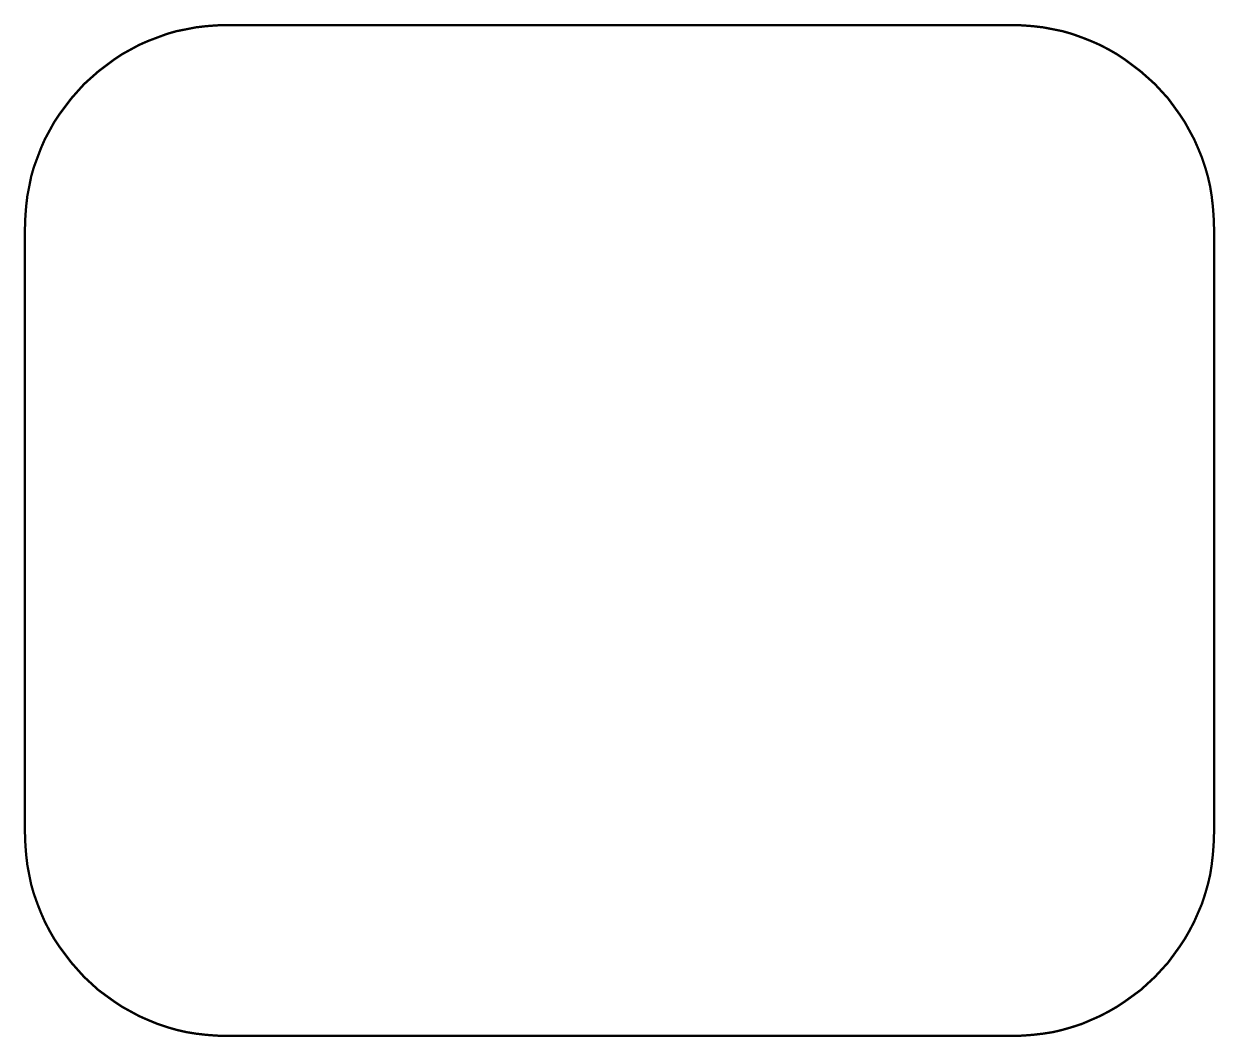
# Model space of a CAD drawing. Extents: x 0.05 to 5.15, y 0.05 to 4.4.
import ezdxf

# ---------------------------------------------------------------- set-up
doc = ezdxf.new("R2010")
doc.units = 0
doc.header["$LTSCALE"] = 0.166667
doc.layers.add('FOREGROUND', color=7, linetype='CONTINUOUS')

msp = doc.modelspace()

# ---------------------------------------------------------------- linework, layer by layer
at = {"layer": 'FOREGROUND', "linetype": 'CONTINUOUS', "const_width": 0.01}
msp.add_lwpolyline([(0.915, 4.391667), (4.283333, 4.391667), (4.328333, 4.39), (4.371667, 4.386667), (4.415, 4.381667), (4.458333, 4.373333), (4.5, 4.365), (4.54, 4.353333), (4.581667, 4.338333), (4.62, 4.323333), (4.658333, 4.306667), (4.696667, 4.286667), (4.731667, 4.266667), (4.766667, 4.243333), (4.833333, 4.193333), (4.895, 4.138333), (4.951667, 4.076667), (5, 4.01), (5.023333, 3.975), (5.043333, 3.938333), (5.063333, 3.901667), (5.08, 3.863333), (5.096667, 3.823333), (5.11, 3.783333), (5.121667, 3.743333), (5.131667, 3.7), (5.138333, 3.658333), (5.143333, 3.615), (5.146667, 3.571667), (5.148333, 3.526667), (5.148333, 0.923333), (5.146667, 0.878333), (5.143333, 0.835), (5.138333, 0.791667), (5.131667, 0.748333), (5.121667, 0.706667), (5.11, 0.666667), (5.096667, 0.625), (5.08, 0.586667), (5.063333, 0.548333), (5.043333, 0.51), (5.023333, 0.475), (5, 0.44), (4.951667, 0.373333), (4.895, 0.311667), (4.833333, 0.255), (4.766667, 0.206667), (4.731667, 0.183333), (4.696667, 0.163333), (4.658333, 0.143333), (4.62, 0.126667), (4.581667, 0.11), (4.54, 0.096667), (4.5, 0.085), (4.458333, 0.075), (4.415, 0.068333), (4.371667, 0.063333), (4.328333, 0.06), (4.283333, 0.058333), (0.915, 0.058333), (0.87, 0.06), (0.826667, 0.063333), (0.783333, 0.068333), (0.741667, 0.075), (0.698333, 0.085), (0.658333, 0.096667), (0.618333, 0.11), (0.578333, 0.126667), (0.54, 0.143333), (0.503333, 0.163333), (0.466667, 0.183333), (0.431667, 0.206667), (0.365, 0.255), (0.303333, 0.311667), (0.248333, 0.373333), (0.198333, 0.44), (0.175, 0.475), (0.155, 0.51), (0.135, 0.548333), (0.118333, 0.586667), (0.103333, 0.625), (0.088333, 0.666667), (0.076667, 0.706667), (0.068333, 0.748333), (0.06, 0.791667), (0.055, 0.835), (0.051667, 0.878333), (0.05, 0.923333), (0.05, 3.526667), (0.051667, 3.571667), (0.055, 3.615), (0.06, 3.658333), (0.068333, 3.7), (0.076667, 3.743333), (0.088333, 3.783333), (0.103333, 3.823333), (0.118333, 3.863333), (0.135, 3.901667), (0.155, 3.938333), (0.175, 3.975), (0.198333, 4.01), (0.248333, 4.076667), (0.303333, 4.138333), (0.365, 4.193333), (0.431667, 4.243333), (0.466667, 4.266667), (0.503333, 4.286667), (0.54, 4.306667), (0.578333, 4.323333), (0.618333, 4.338333), (0.658333, 4.353333), (0.698333, 4.365), (0.741667, 4.373333), (0.783333, 4.381667), (0.826667, 4.386667), (0.87, 4.39)], close=True, dxfattribs=at)
at = {"layer": 'FOREGROUND', "color": 7, "linetype": 'CONTINUOUS'}
msp.add_lwpolyline([(0.915, 4.391667), (4.283333, 4.391667), (4.328333, 4.39), (4.371667, 4.386667), (4.415, 4.381667), (4.458333, 4.373333), (4.5, 4.365), (4.54, 4.353333), (4.581667, 4.338333), (4.62, 4.323333), (4.658333, 4.306667), (4.696667, 4.286667), (4.731667, 4.266667), (4.766667, 4.243333), (4.833333, 4.193333), (4.895, 4.138333), (4.951667, 4.076667), (5, 4.01), (5.023333, 3.975), (5.043333, 3.938333), (5.063333, 3.901667), (5.08, 3.863333), (5.096667, 3.823333), (5.11, 3.783333), (5.121667, 3.743333), (5.131667, 3.7), (5.138333, 3.658333), (5.143333, 3.615), (5.146667, 3.571667), (5.148333, 3.526667), (5.148333, 0.923333), (5.146667, 0.878333), (5.143333, 0.835), (5.138333, 0.791667), (5.131667, 0.748333), (5.121667, 0.706667), (5.11, 0.666667), (5.096667, 0.625), (5.08, 0.586667), (5.063333, 0.548333), (5.043333, 0.51), (5.023333, 0.475), (5, 0.44), (4.951667, 0.373333), (4.895, 0.311667), (4.833333, 0.255), (4.766667, 0.206667), (4.731667, 0.183333), (4.696667, 0.163333), (4.658333, 0.143333), (4.62, 0.126667), (4.581667, 0.11), (4.54, 0.096667), (4.5, 0.085), (4.458333, 0.075), (4.415, 0.068333), (4.371667, 0.063333), (4.328333, 0.06), (4.283333, 0.058333), (0.915, 0.058333), (0.87, 0.06), (0.826667, 0.063333), (0.783333, 0.068333), (0.741667, 0.075), (0.698333, 0.085), (0.658333, 0.096667), (0.618333, 0.11), (0.578333, 0.126667), (0.54, 0.143333), (0.503333, 0.163333), (0.466667, 0.183333), (0.431667, 0.206667), (0.365, 0.255), (0.303333, 0.311667), (0.248333, 0.373333), (0.198333, 0.44), (0.175, 0.475), (0.155, 0.51), (0.135, 0.548333), (0.118333, 0.586667), (0.103333, 0.625), (0.088333, 0.666667), (0.076667, 0.706667), (0.068333, 0.748333), (0.06, 0.791667), (0.055, 0.835), (0.051667, 0.878333), (0.05, 0.923333), (0.05, 3.526667), (0.051667, 3.571667), (0.055, 3.615), (0.06, 3.658333), (0.068333, 3.7), (0.076667, 3.743333), (0.088333, 3.783333), (0.103333, 3.823333), (0.118333, 3.863333), (0.135, 3.901667), (0.155, 3.938333), (0.175, 3.975), (0.198333, 4.01), (0.248333, 4.076667), (0.303333, 4.138333), (0.365, 4.193333), (0.431667, 4.243333), (0.466667, 4.266667), (0.503333, 4.286667), (0.54, 4.306667), (0.578333, 4.323333), (0.618333, 4.338333), (0.658333, 4.353333), (0.698333, 4.365), (0.741667, 4.373333), (0.783333, 4.381667), (0.826667, 4.386667), (0.87, 4.39)], close=True, dxfattribs=at)

doc.saveas('drawing.dxf')
